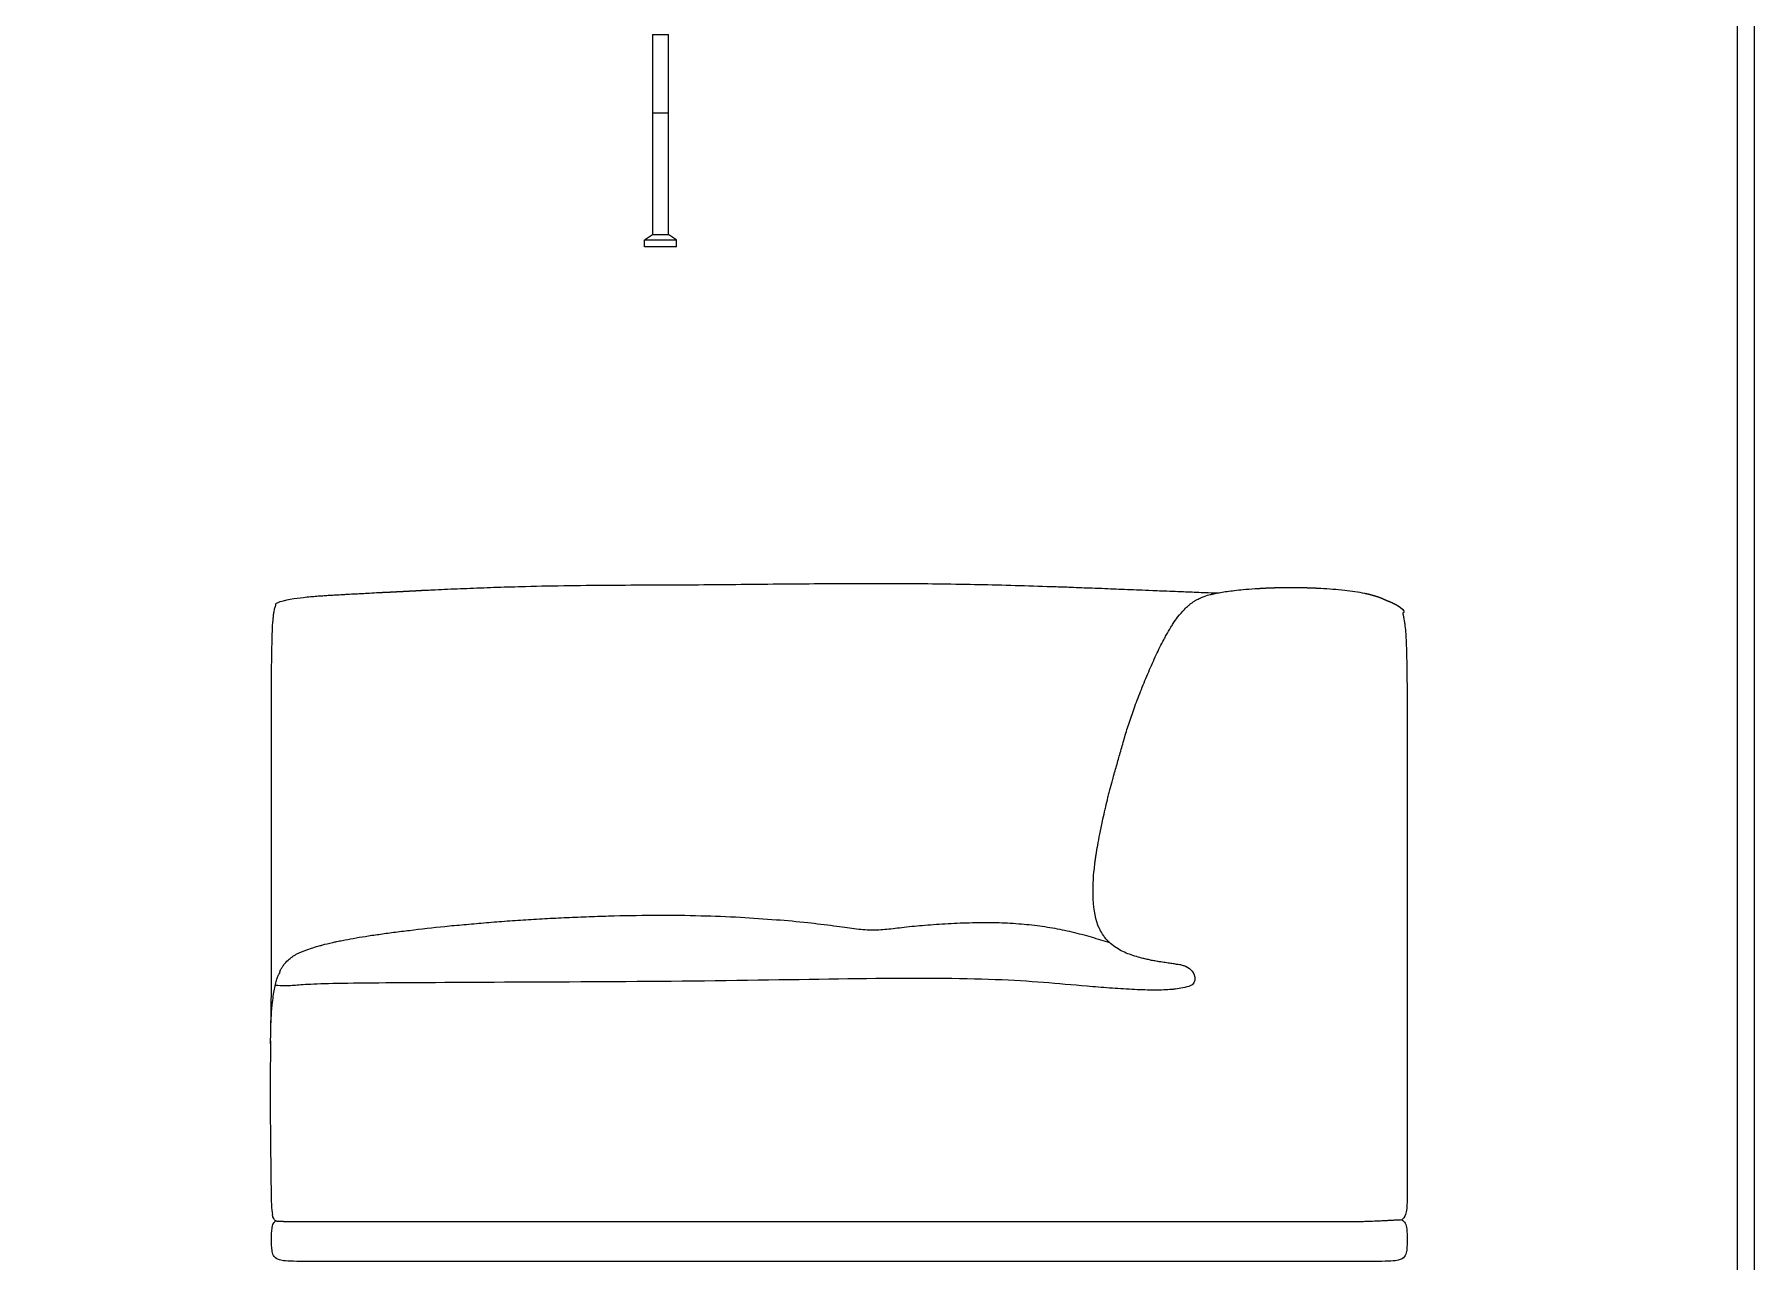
# Model space of a CAD drawing. Header units: millimetres. Extents: x 0 to 2575, y 0 to 3642.
# Drawn here: x 1288 to 2575, y 802 to 1720 of the extents above; entities that cross this region are included whole.
import ezdxf

# ---------------------------------------------------------------- set-up
doc = ezdxf.new("R2010")
doc.units = ezdxf.units.MM
doc.layers.add('4501 Delphi Corner module 120 x 85 cm - L', color=7, linetype='Continuous', true_color=0x000000)

msp = doc.modelspace()

# ---------------------------------------------------------------- linework, layer by layer
at = {"layer": '4501 Delphi Corner module 120 x 85 cm - L'}
for points in [[(0, 0), (2575.1, 0), (2575.1, 3641.9), (0, 3641.9)], [(12.8, 12.8), (2562.3, 12.8), (2562.3, 3629.1), (12.8, 3629.1)]]:
    msp.add_lwpolyline(points, close=True, dxfattribs=at)
at = {"layer": '4501 Delphi Corner module 120 x 85 cm - L', "color": 178, "lineweight": -3, "true_color": 0x000000}
for points, degree in [([(1750.2, 1719.9), (1754.2, 1719.9), (1758.2, 1719.9), (1762.2, 1719.9)], 3), ([(1750.2, 1719.9), (1750.2, 1693), (1750.2, 1666.1)], 2), ([(1762.2, 1666.1), (1762.2, 1693), (1762.2, 1719.9)], 2), ([(1762.2, 1661.1), (1756.2, 1661.1), (1750.2, 1661.1)], 2), ([(1750.2, 1656.1), (1750.2, 1613.1), (1750.2, 1570.1)], 2), ([(1762.2, 1570.1), (1762.2, 1613.1), (1762.2, 1656.1)], 2), ([(1744.2, 1566.1), (1747.2, 1568.1), (1750.2, 1570.1)], 2), ([(1744.2, 1561.1), (1744.2, 1563.6), (1744.2, 1566.1)], 2), ([(1744.2, 1566.1), (1756.2, 1566.1), (1768.2, 1566.1)], 2), ([(1768.2, 1561.1), (1756.2, 1561.1), (1744.2, 1561.1)], 2), ([(1750.2, 1570.1), (1756.2, 1570.1), (1762.2, 1570.1)], 2), ([(1768.2, 1566.1), (1765.2, 1568.1), (1762.2, 1570.1)], 2), ([(1768.2, 1561.1), (1768.2, 1563.6), (1768.2, 1566.1)], 2), ([(1545.2, 1302.3), (1548.8, 1302.5), (1552.4, 1302.6)], 2), ([(1552.4, 1302.6), (1555.3, 1302.8), (1558.1, 1302.9)], 2), ([(1558.1, 1302.9), (1559.1, 1303), (1560.1, 1303)], 2), ([(1560.1, 1303), (1563.9, 1303.2), (1567.7, 1303.4)], 2), ([(1567.7, 1303.4), (1567.9, 1303.4), (1568.1, 1303.5)], 2), ([(1568.1, 1303.5), (1571.6, 1303.6), (1575.1, 1303.8)], 2), ([(1575.1, 1303.8), (1575.8, 1303.8), (1576.6, 1303.9)], 2), ([(1576.6, 1303.9), (1578.4, 1304), (1580.2, 1304.1)], 2), ([(2124.6, 1303.9), (2126.8, 1303.8), (2129, 1303.7), (2131.2, 1303.6)], 3), ([(2201.2, 1305.2), (2202.3, 1305.3), (2203.4, 1305.4)], 2), ([(2203.4, 1305.4), (2204.5, 1305.4), (2205.6, 1305.5)], 2), ([(2205.6, 1305.5), (2206.7, 1305.6), (2207.8, 1305.6)], 2), ([(2207.8, 1305.6), (2208.9, 1305.7), (2210, 1305.7)], 2), ([(2210, 1305.7), (2211.1, 1305.8), (2212.2, 1305.8)], 2), ([(2212.2, 1305.8), (2213.3, 1305.9), (2214.4, 1305.9)], 2), ([(2214.4, 1305.9), (2215.5, 1305.9), (2216.6, 1306)], 2), ([(2216.6, 1306), (2217.7, 1306), (2218.8, 1306)], 2), ([(2218.8, 1306), (2219.9, 1306), (2221, 1306.1)], 2), ([(2221, 1306.1), (2222, 1306.1), (2223.1, 1306.1)], 2), ([(2223.1, 1306.1), (2224.2, 1306.1), (2225.2, 1306.1)], 2), ([(2225.2, 1306.1), (2226.3, 1306.1), (2227.3, 1306.1)], 2), ([(2227.3, 1306.1), (2228.4, 1306.1), (2229.4, 1306.1)], 2), ([(2229.4, 1306.1), (2230.4, 1306.1), (2231.5, 1306.1)], 2), ([(2231.5, 1306.1), (2232.5, 1306.1), (2233.5, 1306.1)], 2), ([(2233.5, 1306.1), (2234.5, 1306.1), (2235.5, 1306)], 2), ([(2235.5, 1306), (2236.5, 1306), (2237.5, 1306)], 2), ([(2237.5, 1306), (2238.5, 1306), (2239.5, 1306)], 2), ([(2239.5, 1306), (2240.4, 1305.9), (2241.4, 1305.9)], 2), ([(2241.4, 1305.9), (2242.3, 1305.9), (2243.3, 1305.8)], 2), ([(2243.3, 1305.8), (2244.2, 1305.8), (2245.1, 1305.8)], 2), ([(2245.1, 1305.8), (2246, 1305.7), (2246.9, 1305.7)], 2), ([(2246.9, 1305.7), (2247.8, 1305.6), (2248.7, 1305.6)], 2), ([(2248.7, 1305.6), (2249.6, 1305.6), (2250.4, 1305.5)], 2), ([(2250.4, 1305.5), (2256.4, 1305.2), (2262.2, 1304.7), (2268.3, 1304)], 3), ([(2283.2, 1301.8), (2283.8, 1301.7), (2284.5, 1301.5)], 2), ([(2284.5, 1301.5), (2285.1, 1301.4), (2285.7, 1301.3)], 2), ([(2285.7, 1301.3), (2286.3, 1301.1), (2286.9, 1301)], 2), ([(2286.9, 1301), (2287.5, 1300.8), (2288.1, 1300.6)], 2), ([(2288.1, 1300.6), (2288.7, 1300.5), (2289.3, 1300.3)], 2), ([(1467, 1288.3), (1467.1, 1288.9), (1467.2, 1289.8), (1467.3, 1290.2)], 3), ([(1467.3, 1290.2), (1468, 1292.2), (1468.3, 1292.6), (1468.3, 1292.8)], 3), ([(1468.3, 1292.9), (1468.3, 1293.1), (1468, 1293.3), (1468.1, 1293.5)], 3), ([(1468.1, 1293.5), (1468.1, 1293.6), (1468.2, 1293.8), (1468.3, 1293.9)], 3), ([(1468.3, 1293.9), (1468.5, 1294.1), (1468.9, 1294.3), (1469.6, 1294.7)], 3), ([(1468.3, 1292.8), (1468.3, 1292.9), (1468.3, 1292.9), (1468.3, 1292.9)], 3), ([(1469.6, 1294.7), (1474.5, 1296.9), (1483.4, 1298.1), (1488.9, 1298.7)], 3), ([(1488.9, 1298.7), (1490.6, 1298.9), (1492.5, 1299.1), (1494.5, 1299.3)], 3), ([(2289.3, 1300.3), (2289.9, 1300.1), (2290.5, 1300)], 2), ([(2290.5, 1300), (2291.1, 1299.8), (2291.7, 1299.6)], 2), ([(2291.7, 1299.6), (2292.4, 1299.4), (2293, 1299.2)], 2), ([(2293, 1299.2), (2293.6, 1299), (2294.2, 1298.8)], 2), ([(2294.2, 1298.8), (2294.8, 1298.5), (2295.4, 1298.3)], 2), ([(2295.4, 1298.3), (2296, 1298.1), (2296.6, 1297.8)], 2), ([(2296.6, 1297.8), (2297.1, 1297.6), (2297.7, 1297.3)], 2), ([(2297.7, 1297.3), (2298.3, 1297), (2298.9, 1296.8)], 2), ([(2298.9, 1296.8), (2299.5, 1296.5), (2300.1, 1296.2)], 2), ([(2300.1, 1296.2), (2300.1, 1296.2), (2300.2, 1296.2)], 2), ([(2300.2, 1296.2), (2300.3, 1296.1), (2300.5, 1296.1)], 2), ([(2300.5, 1296.1), (2300.7, 1296), (2301, 1295.9)], 2), ([(2301, 1295.9), (2301.2, 1295.8), (2301.5, 1295.7)], 2), ([(2301.5, 1295.7), (2302, 1295.5), (2302.5, 1295.3)], 2), ([(2302.5, 1295.3), (2303, 1295.1), (2303.5, 1294.9)], 2), ([(2303.5, 1294.9), (2304, 1294.7), (2304.5, 1294.4)], 2), ([(2304.5, 1294.4), (2305, 1294.2), (2305.5, 1293.9)], 2), ([(2305.5, 1293.9), (2305.9, 1293.7), (2306.4, 1293.4)], 2), ([(2306.4, 1293.4), (2306.8, 1293.2), (2307.3, 1292.9)], 2), ([(2307.3, 1292.9), (2307.7, 1292.6), (2308.1, 1292.4)], 2), ([(2308.1, 1292.4), (2308.3, 1292.3), (2308.5, 1292.1)], 2), ([(2308.5, 1292.1), (2308.7, 1292), (2308.9, 1291.8)], 2), ([(2308.9, 1291.8), (2309.3, 1291.6), (2309.7, 1291.3)], 2), ([(2309.7, 1291.3), (2310, 1291.1), (2310.3, 1290.8)], 2), ([(2310.3, 1290.8), (2310.6, 1290.6), (2310.9, 1290.3)], 2), ([(2310.9, 1290.3), (2311.1, 1290.1), (2311.4, 1289.9)], 2), ([(2311.4, 1289.9), (2311.6, 1289.7), (2311.8, 1289.5)], 2), ([(1465, 1211.1), (1465, 1216), (1465, 1224.6), (1465.1, 1229.5)], 3), ([(1465, 1165.7), (1465, 1180.1), (1465, 1193.8), (1465, 1211.1)], 3), ([(2315, 1201.8), (2315, 1189), (2315, 1178.1), (2315, 1167.7)], 3), ([(1465, 1121.1), (1465, 1136.3), (1465, 1151.4), (1465, 1165.7)], 3), ([(2315, 1167.7), (2315, 1162.5), (2315, 1157.4), (2315, 1152.3)], 3), ([(2315, 1152.3), (2315, 1137), (2315, 1121.2), (2315, 1105.6)], 3), ([(1465, 1100.3), (1465, 1105.9), (1465, 1115.6), (1465, 1121.1)], 3), ([(1465, 1064.9), (1465, 1075.8), (1465, 1087.8), (1465, 1100.3)], 3), ([(2084.5, 1051.2), (2079.2, 1062.8), (2079.3, 1082.4), (2080.9, 1095.7)], 3), ([(2315, 1105.6), (2315, 1090.1), (2315, 1074.9), (2315, 1061.4)], 3), ([(1465, 1031.6), (1465, 1040.4), (1465, 1056), (1465, 1064.9)], 3), ([(2315, 1061.4), (2315, 1048), (2315, 1036.3), (2315, 1028)], 3), ([(1885.9, 1053), (1885.9, 1053), (1885.9, 1053), (1885.9, 1053)], 3), ([(1885.9, 1053), (1888.8, 1052.6), (1894.2, 1051.8), (1901.3, 1050.9), (1907.8, 1050.1), (1911.8, 1049.9), (1913.8, 1049.8)], 3), ([(1913.8, 1049.8), (1915.8, 1049.8), (1919.7, 1049.9), (1925.6, 1050.4), (1931.7, 1051.1), (1936.2, 1051.6), (1938.5, 1051.9)], 3), ([(1938.5, 1051.9), (1938.5, 1051.9), (1938.5, 1051.9), (1938.5, 1051.9)], 3), ([(1938.5, 1051.9), (1938.5, 1051.9), (1938.5, 1051.9), (1938.5, 1051.9)], 3), ([(1465, 1013.5), (1465, 1017.8), (1465, 1023.2), (1465, 1031.6)], 3), ([(1489.4, 1034.3), (1489.9, 1034.4), (1490.4, 1034.6), (1490.8, 1034.8)], 3), ([(1490.8, 1034.8), (1491.3, 1034.9), (1491.7, 1035.1), (1492.2, 1035.2)], 3), ([(1471.4, 1017.8), (1471.3, 1017.9), (1471.3, 1018.1)], 2), ([(2315, 1028), (2315, 996.2), (2315, 940.4), (2315, 908.6)], 3), ([(1464.9, 1001.6), (1465, 1005.8), (1465, 1009.1), (1465, 1013.4)], 3), ([(1465, 1013.4), (1465, 1013.4), (1465, 1013.5), (1465, 1013.5)], 3), ([(1490.4, 1008.9), (1485.5, 1008.6), (1479.3, 1007.9), (1473.3, 1007.8), (1467.8, 1008.3)], 3), ([(1545.3, 1010.1), (1531.3, 1010), (1508.7, 1009.7), (1495.3, 1009.2), (1490.4, 1008.9)], 3), ([(1655.3, 1010.7), (1612.3, 1010.5), (1573.3, 1010.3), (1545.3, 1010.1)], 3), ([(1789, 1011.6), (1745.2, 1011.1), (1698.3, 1010.9), (1655.3, 1010.7)], 3), ([(1910.4, 1013.3), (1873.6, 1012.9), (1832.9, 1012.1), (1789, 1011.6)], 3), ([(2006.7, 1012.6), (1980.2, 1013.7), (1947.3, 1013.7), (1910.4, 1013.3)], 3), ([(2075.5, 1007.7), (2064.4, 1008.6), (2043.3, 1010.6), (2020, 1012.1), (2006.7, 1012.6)], 3), ([(1464.7, 985.9), (1464.8, 992.1), (1464.9, 997.3), (1464.9, 1001.6)], 3), ([(1464.9, 1001.6), (1464.9, 1001.6), (1464.9, 1001.6), (1464.9, 1001.6)], 3), ([(1465.1, 989.5), (1465.2, 990.6), (1465.3, 991.6)], 2), ([(1465.3, 991.6), (1465.4, 992.7), (1465.5, 993.7)], 2), ([(1465.5, 993.7), (1465.5, 993.7), (1465.5, 993.7), (1465.5, 993.7)], 3), ([(1464.3, 964.6), (1464.4, 972.6), (1464.6, 979.8), (1464.7, 985.9)], 3), ([(1464.6, 979.8), (1464.6, 980.3), (1464.7, 980.7)], 2), ([(1464.6, 978.5), (1464.6, 979.1), (1464.6, 979.8)], 2), ([(1464.7, 983), (1464.8, 984.1), (1464.9, 985.2)], 2), ([(1464.7, 980.7), (1464.7, 981.8), (1464.7, 983)], 2), ([(1464.9, 985.2), (1464.9, 986.2), (1465, 987.3)], 2), ([(1465, 988.1), (1465.1, 988.8), (1465.1, 989.5)], 2), ([(1465, 987.3), (1465, 987.7), (1465, 988.1)], 2), ([(1464.3, 966.5), (1464.2, 957.4), (1464.1, 947.9), (1464.1, 938.2)], 3), ([(1464.3, 966.5), (1464.3, 966.5), (1464.3, 966.5), (1464.3, 966.5)], 3), ([(1464.4, 973.1), (1464.5, 973.5), (1464.5, 973.9)], 2), ([(1464.4, 972.1), (1464.4, 972.6), (1464.4, 973.1)], 2), ([(1464.4, 971.5), (1464.4, 971.8), (1464.4, 972.1)], 2), ([(1464.5, 976.3), (1464.6, 977.4), (1464.6, 978.5)], 2), ([(1464.5, 976.2), (1464.5, 976.2), (1464.5, 976.3)], 2), ([(1464.5, 974.3), (1464.5, 975.3), (1464.5, 976.2)], 2), ([(1464.5, 973.9), (1464.5, 974.1), (1464.5, 974.3)], 2), ([(1464.1, 938.2), (1464, 928.5), (1464, 918.5), (1464.1, 908.6)], 3), ([(1464.1, 908.6), (1464.2, 894.2), (1464.5, 869), (1464.7, 854.6)], 3), ([(2315, 908.6), (2315, 898.6), (2315, 888.7), (2315, 879.5)], 3), ([(2315, 879.5), (2315, 870.4), (2315, 862), (2315, 854.6)], 3), ([(1464.7, 854.6), (1464.8, 847.2), (1464.9, 840.7), (1465.7, 836.8)], 3), ([(2315, 854.6), (2315, 849.7), (2315, 845.1), (2314.7, 841.5)], 3), ([(2314.7, 841.5), (2314.5, 839.7), (2314.2, 838.1), (2313.8, 836.8)], 3), ([(1465, 818.3), (1465, 819.6), (1465, 822.2), (1465.2, 824.8), (1465.4, 826.2)], 3), ([(1468.1, 832.2), (1466.9, 833.1), (1466.2, 834.5), (1465.7, 836.8)], 3), ([(1465.7, 836.8), (1465.7, 836.8), (1465.7, 836.8), (1465.7, 836.8)], 3), ([(1468.3, 832), (1468.2, 832.1), (1468.1, 832.1), (1468.1, 832.2)], 3), ([(1680.3, 831.4), (1671.9, 831.4), (1663.6, 831.4), (1655.3, 831.4)], 3), ([(1789, 831.4), (1753.5, 831.4), (1716, 831.4), (1680.3, 831.4)], 3), ([(1890, 831.4), (1839.5, 831.4), (1789, 831.4)], 2), ([(1911.4, 831.4), (1900.7, 831.4), (1890, 831.4)], 2), ([(2015.8, 831.4), (1983.9, 831.4), (1949.1, 831.4), (1911.4, 831.4)], 3), ([(2099.8, 831.5), (2071.8, 831.4), (2043.8, 831.4), (2015.8, 831.4)], 3), ([(2102.3, 831.5), (2101.5, 831.5), (2100.7, 831.5), (2099.8, 831.5)], 3), ([(2168.8, 831.4), (2146.7, 831.5), (2124.5, 831.5), (2102.3, 831.5)], 3), ([(2263.3, 831.3), (2258.7, 831.3), (2254.1, 831.3), (2249.5, 831.3)], 3), ([(2306.9, 832.7), (2306.8, 832.7), (2306.7, 832.7), (2306.5, 832.6)], 3), ([(2311, 832.9), (2310.5, 832.5), (2309.6, 832.7), (2308.9, 832.7)], 3), ([(2313.8, 836.8), (2313.2, 835), (2312.3, 833.8), (2311, 832.9)], 3), ([(2314.7, 826.2), (2315, 823.5), (2315, 820.9), (2315, 818.3)], 3), ([(2315, 818.3), (2315, 815.7), (2315, 813.1), (2314.7, 810.3)], 3), ([(1516, 801.7), (1515.9, 801.7), (1515.9, 801.7), (1515.8, 801.7)], 3), ([(1679.8, 801.7), (1646.4, 801.7), (1581.8, 801.7), (1533.3, 801.7), (1516, 801.7)], 3), ([(1890, 801.7), (1818.4, 801.7), (1746.8, 801.7), (1679.8, 801.7)], 3), ([(2100.2, 801.7), (2033.3, 801.7), (1961.7, 801.7), (1890, 801.7)], 3), ([(2264.1, 801.7), (2246.7, 801.7), (2198.3, 801.7), (2133.7, 801.7), (2100.2, 801.7)], 3), ([(2264.3, 801.7), (2264.2, 801.7), (2264.1, 801.7), (2264.1, 801.7)], 3)]:
    msp.add_open_spline(points, degree=degree, dxfattribs=at)
for points in [[(1750.2, 1666.1), (1750.2, 1661.1), (1750.2, 1661.1)], [(1750.2, 1661.1), (1750.2, 1661.1), (1750.2, 1656.1)], [(1762.2, 1661.1), (1762.2, 1661.1), (1762.2, 1666.1)], [(1762.2, 1656.1), (1762.2, 1661.1), (1762.2, 1661.1)]]:
    msp.add_rational_spline(points, [1, 0.707106781187, 1], degree=2, dxfattribs=at)
for points, knots in [([(1494.5, 1299.3), (1494.7, 1299.3), (1494.9, 1299.3), (1495, 1299.3), (1496.2, 1299.4), (1497.4, 1299.5), (1498.5, 1299.6), (1498.7, 1299.6), (1498.9, 1299.6), (1499, 1299.7), (1500.1, 1299.7), (1501.2, 1299.8), (1502.3, 1299.9), (1503, 1299.9), (1503.7, 1300), (1504.4, 1300), (1505, 1300.1), (1505.7, 1300.1), (1506.4, 1300.2), (1507.8, 1300.3), (1509.2, 1300.3), (1510.7, 1300.4), (1510.7, 1300.4), (1510.7, 1300.4), (1510.8, 1300.4), (1512.4, 1300.5), (1514, 1300.6), (1515.6, 1300.7), (1516.4, 1300.8), (1517.2, 1300.8), (1518, 1300.8), (1518.9, 1300.9), (1519.8, 1300.9), (1520.7, 1301), (1522.5, 1301.1), (1524.4, 1301.2), (1526.2, 1301.3), (1526.3, 1301.3), (1526.4, 1301.3), (1526.5, 1301.3), (1528.4, 1301.4), (1530.2, 1301.5), (1532.1, 1301.6), (1533.5, 1301.7), (1534.9, 1301.7), (1536.3, 1301.8), (1537, 1301.8), (1537.7, 1301.9), (1538.4, 1301.9), (1540.7, 1302), (1542.9, 1302.2), (1545.2, 1302.3)], [111.558312, 111.558312, 111.558312, 111.558312, 112.558312, 112.558312, 112.558312, 113.558312, 113.558312, 113.558312, 114.558312, 114.558312, 114.558312, 115.558312, 115.558312, 115.558312, 116.558312, 116.558312, 116.558312, 117.558312, 117.558312, 117.558312, 118.558312, 118.558312, 118.558312, 119.558312, 119.558312, 119.558312, 120.558312, 120.558312, 120.558312, 121.558312, 121.558312, 121.558312, 122.558312, 122.558312, 122.558312, 123.558312, 123.558312, 123.558312, 124.558312, 124.558312, 124.558312, 125.558312, 125.558312, 125.558312, 126.558312, 126.558312, 126.558312, 127.558312, 127.558312, 127.558312, 128.558312, 128.558312, 128.558312, 128.558312]), ([(1580.2, 1304.1), (1581.7, 1304.1), (1583.6, 1304.2), (1588.3, 1304.4), (1591.5, 1304.6), (1597.6, 1304.9), (1600.8, 1305), (1607.2, 1305.3), (1610.5, 1305.4), (1620.4, 1305.8), (1627.3, 1306.1), (1640.9, 1306.5), (1648.1, 1306.7), (1655.1, 1306.9)], [136.558312, 136.558312, 136.558312, 136.558312, 142.986745, 142.986745, 153.037382, 153.037382, 163.015232, 163.015232, 173.07378, 173.07378, 193.465435, 193.465435, 214.68314, 214.68314, 214.68314, 214.68314]), ([(1655.1, 1306.9), (1666.1, 1307.2), (1676.9, 1307.4), (1699.1, 1307.7), (1710.4, 1307.8), (1743.5, 1308), (1766.7, 1308.1), (1788.7, 1308.2)], [214.68314, 214.68314, 214.68314, 214.68314, 248.292263, 248.292263, 282.231334, 282.231334, 348.798368, 348.798368, 348.798368, 348.798368]), ([(1788.7, 1308.2), (1809.7, 1308.4), (1831.4, 1308.6), (1872.3, 1309), (1892.4, 1309.1), (1912.4, 1309.1)], [348.798368, 348.798368, 348.798368, 348.798368, 412.183515, 412.183515, 472.496619, 472.496619, 472.496619, 472.496619]), ([(1912.4, 1309.1), (1923.1, 1309.1), (1932.8, 1309.1), (1951.9, 1309), (1961.3, 1308.9), (1980.1, 1308.6), (1989.4, 1308.4), (2006.7, 1308.1), (2016.2, 1307.8), (2025.1, 1307.6)], [472.496619, 472.496619, 472.496619, 472.496619, 493.548976, 493.548976, 519.283324, 519.283324, 550.807735, 550.807735, 585.287342, 585.287342, 585.287342, 585.287342]), ([(2025.1, 1307.6), (2034.2, 1307.3), (2043.2, 1307), (2056, 1306.6), (2059.6, 1306.5), (2068.6, 1306.1), (2073.9, 1305.9), (2082.4, 1305.6), (2085.6, 1305.5), (2094.4, 1305.1), (2100, 1304.9), (2109, 1304.5), (2111.8, 1304.4), (2117.3, 1304.2), (2120.7, 1304.1), (2124.6, 1303.9)], [585.287342, 585.287342, 585.287342, 585.287342, 611.757976, 611.757976, 622.363936, 622.363936, 638.009748, 638.009748, 647.378856, 647.378856, 664.090974, 664.090974, 673.830733, 673.830733, 685.501513, 685.501513, 685.501513, 685.501513]), ([(2131.2, 1303.6), (2136.6, 1303.4), (2142.1, 1303.2), (2151.7, 1302.8), (2156.2, 1302.6), (2164.6, 1302.3), (2167.8, 1302.2), (2171.4, 1302.1), (2172.3, 1302), (2173.2, 1302)], [692.16163, 692.16163, 692.16163, 692.16163, 709.693991, 709.693991, 723.154005, 723.154005, 733.544946, 733.544946, 736.679322, 736.679322, 736.679322, 736.679322]), ([(2153.2, 1294.1), (2153.8, 1294.5), (2154.4, 1294.9), (2155.7, 1295.7), (2156.3, 1296.2), (2158.1, 1297.2), (2159.2, 1297.7), (2162.1, 1299), (2164, 1299.7), (2166.3, 1300.4), (2166.9, 1300.6), (2167.8, 1300.8), (2168.1, 1300.9), (2168.8, 1301), (2169.1, 1301.1), (2170.1, 1301.4), (2170.7, 1301.5), (2172.7, 1301.9), (2174, 1302.1), (2175.4, 1302.4)], [429.685725, 429.685725, 429.685725, 429.685725, 434.06521, 434.06521, 439.984706, 439.984706, 450.689977, 450.689977, 472.2183, 472.2183, 480.438219, 480.438219, 484.637492, 484.637492, 488.896591, 488.896591, 497.450469, 497.450469, 514.323792, 514.323792, 514.323792, 514.323792]), ([(2175.4, 1302.4), (2178.5, 1302.9), (2182, 1303.4), (2187.8, 1304.1), (2190, 1304.3), (2194.9, 1304.8), (2197.8, 1305), (2201.2, 1305.2)], [514.323792, 514.323792, 514.323792, 514.323792, 553.232379, 553.232379, 573.023123, 573.023123, 593.838932, 593.838932, 593.838932, 593.838932]), ([(2268.3, 1304), (2270.9, 1303.7), (2273.4, 1303.4), (2278.5, 1302.7), (2280.9, 1302.3), (2283.2, 1301.8)], [636.181856, 636.181856, 636.181856, 636.181856, 643.868706, 643.868706, 651.493835, 651.493835, 651.493835, 651.493835]), ([(1465.4, 1263.3), (1465.4, 1265.9), (1465.5, 1268.6), (1465.7, 1274), (1465.8, 1276.9), (1466, 1279.6), (1466.1, 1280), (1466.1, 1280.3), (1466.1, 1280.6), (1466.1, 1280.9), (1466.2, 1281.2), (1466.2, 1281.6), (1466.2, 1281.8), (1466.2, 1282.1), (1466.2, 1282.4), (1466.3, 1282.7), (1466.3, 1283), (1466.3, 1283.3), (1466.4, 1283.5), (1466.4, 1283.8), (1466.4, 1284.1), (1466.4, 1284.3), (1466.5, 1284.5), (1466.5, 1284.8), (1466.5, 1285), (1466.5, 1285.3), (1466.6, 1285.5), (1466.6, 1285.7), (1466.6, 1285.9), (1466.6, 1286.1), (1466.7, 1286.3), (1466.7, 1286.5), (1466.7, 1286.7), (1466.8, 1286.9), (1466.8, 1287.1), (1466.8, 1287.3), (1466.8, 1287.5), (1466.9, 1287.7), (1466.9, 1287.9), (1466.9, 1288), (1467, 1288.2), (1467, 1288.3)], [75.875949, 75.875949, 75.875949, 75.875949, 84.093058, 84.093058, 92.869564, 92.869564, 92.869564, 93.869564, 93.869564, 93.869564, 94.869564, 94.869564, 94.869564, 95.869564, 95.869564, 95.869564, 96.869564, 96.869564, 96.869564, 97.869564, 97.869564, 97.869564, 98.869564, 98.869564, 98.869564, 99.869564, 99.869564, 99.869564, 100.869564, 100.869564, 100.869564, 101.869564, 101.869564, 101.869564, 102.869564, 102.869564, 102.869564, 103.869564, 103.869564, 103.869564, 104.869564, 104.869564, 104.869564, 104.869564]), ([(2132.9, 1267), (2133.5, 1268.1), (2134.1, 1269.3), (2135.8, 1272.4), (2137, 1274.4), (2138.8, 1277.3), (2139.3, 1278.2), (2141, 1280.7), (2142.1, 1282.4), (2145, 1286.1), (2146.6, 1288), (2149.4, 1290.8), (2150.4, 1291.8), (2152, 1293.1), (2152.6, 1293.6), (2153.2, 1294.1)], [390.483033, 390.483033, 390.483033, 390.483033, 394.272349, 394.272349, 401.188757, 401.188757, 404.39308, 404.39308, 410.376284, 410.376284, 419.253912, 419.253912, 425.351377, 425.351377, 429.685725, 429.685725, 429.685725, 429.685725]), ([(2311.8, 1289.5), (2312.2, 1289), (2312.4, 1288.7), (2312.6, 1288.2), (2312.6, 1287.9), (2312.5, 1287.7), (2312.5, 1287.6), (2312.4, 1287.5), (2312.4, 1287.5), (2312.3, 1287.4), (2312.3, 1287.3), (2312.2, 1287.2), (2312.2, 1287.2), (2312.1, 1287.1), (2312, 1287.1), (2311.9, 1287), (2311.9, 1287), (2311.9, 1286.9)], [681.878636, 681.878636, 681.878636, 681.878636, 683.958782, 683.958782, 686.682296, 686.682296, 687.692556, 687.692556, 688.626974, 688.626974, 689.371368, 689.371368, 689.779778, 689.779778, 689.994959, 689.994959, 690.249588, 690.249588, 690.249588, 690.249588]), ([(2311.9, 1286.9), (2311.9, 1286.9), (2311.9, 1286.9), (2311.8, 1286.8), (2311.8, 1286.8), (2311.8, 1286.7), (2311.8, 1286.7), (2311.8, 1286.5), (2311.8, 1286.4), (2311.8, 1286.2), (2311.9, 1286.1), (2312, 1285.7), (2312, 1285.3), (2312.2, 1284.7), (2312.3, 1284.4), (2312.4, 1283.8), (2312.4, 1283.5), (2312.5, 1283.3)], [690.249588, 690.249588, 690.249588, 690.249588, 691.3994, 691.3994, 692.703711, 692.703711, 694.088316, 694.088316, 694.470073, 694.470073, 695.083435, 695.083435, 695.772902, 695.772902, 697.07111, 697.07111, 697.853984, 697.853984, 697.853984, 697.853984]), ([(2312.5, 1283.3), (2312.6, 1282.7), (2312.7, 1282.1), (2312.9, 1281.1), (2312.9, 1280.7), (2313.1, 1279.4), (2313.3, 1278.4), (2313.6, 1275.5), (2313.8, 1273.4), (2314.2, 1267.5), (2314.4, 1263.3), (2314.5, 1259.3)], [697.853984, 697.853984, 697.853984, 697.853984, 699.815311, 699.815311, 700.997343, 700.997343, 703.922373, 703.922373, 709.966473, 709.966473, 722.004682, 722.004682, 722.004682, 722.004682]), ([(1465.1, 1229.5), (1465.1, 1232.6), (1465.1, 1235.5), (1465.1, 1238.4), (1465.1, 1242.8), (1465.1, 1247.2), (1465.2, 1252.8), (1465.2, 1253.9), (1465.2, 1256.2), (1465.2, 1257), (1465.3, 1259.8), (1465.3, 1261.6), (1465.4, 1263.3)], [41.159425, 41.159425, 41.159425, 41.159425, 50.21044, 50.21044, 50.21044, 63.10372, 63.10372, 66.35216, 66.35216, 68.819329, 68.819329, 75.875949, 75.875949, 75.875949, 75.875949]), ([(2111.2, 1217.1), (2112.8, 1221.3), (2114.4, 1225.6), (2117.9, 1234.2), (2119.7, 1238.7), (2123.4, 1247.2), (2125.3, 1251.5), (2129, 1259.4), (2130.9, 1263.4), (2132.9, 1267)], [335.956628, 335.956628, 335.956628, 335.956628, 349.713903, 349.713903, 363.960196, 363.960196, 377.833632, 377.833632, 390.483033, 390.483033, 390.483033, 390.483033]), ([(2314.5, 1259.3), (2314.6, 1255.2), (2314.7, 1250.9), (2314.8, 1242), (2314.9, 1237), (2315, 1227.1), (2315, 1221.9), (2315, 1211.7), (2315, 1206.9), (2315, 1201.8)], [722.004682, 722.004682, 722.004682, 722.004682, 734.5471, 734.5471, 749.315367, 749.315367, 765.098384, 765.098384, 780.921654, 780.921654, 780.921654, 780.921654]), ([(2097.9, 1173.9), (2098.8, 1177.3), (2099.7, 1180.2), (2101.6, 1187.2), (2102.6, 1190.7), (2104.7, 1197.9), (2105.9, 1201.6), (2108.4, 1209.2), (2109.8, 1213.1), (2111.2, 1217.1)], [289.25592, 289.25592, 289.25592, 289.25592, 300.558702, 300.558702, 311.746852, 311.746852, 323.389785, 323.389785, 335.956628, 335.956628, 335.956628, 335.956628]), ([(2086.9, 1131.1), (2087.5, 1133.4), (2088, 1135.8), (2088.8, 1139.5), (2089.1, 1140.7), (2090, 1144.3), (2090.5, 1146.7), (2091.4, 1150.3), (2091.7, 1151.5), (2092.7, 1155.2), (2093.3, 1157.5), (2094.3, 1161.1), (2094.6, 1162.3), (2096, 1167.3), (2097, 1170.7), (2097.9, 1173.9)], [225.948, 225.948, 225.948, 225.948, 235.150414, 235.150414, 240.001024, 240.001024, 249.869822, 249.869822, 254.865937, 254.865937, 265.276243, 265.276243, 270.945629, 270.945629, 289.25592, 289.25592, 289.25592, 289.25592]), ([(2080.9, 1095.7), (2081, 1096.7), (2081.1, 1097.8), (2081.4, 1100.3), (2081.6, 1101.4), (2081.9, 1103.7), (2082.1, 1104.9), (2082.6, 1108.3), (2083, 1110.6), (2084.4, 1118.5), (2085.5, 1124.4), (2086.9, 1131.1)], [164.1445, 164.1445, 164.1445, 164.1445, 172.190625, 172.190625, 179.107143, 179.107143, 185.810251, 185.810251, 198.432185, 198.432185, 225.948, 225.948, 225.948, 225.948]), ([(1545.3, 1046.5), (1548.9, 1047.1), (1552.6, 1047.6), (1560.2, 1048.6), (1564.3, 1049.1), (1568.3, 1049.5), (1576.9, 1050.6), (1586, 1051.6), (1594.7, 1052.5), (1599.5, 1053), (1604.2, 1053.4), (1609, 1053.8), (1614, 1054.3), (1619, 1054.7), (1623.9, 1055.1), (1629.1, 1055.6), (1634.2, 1056), (1639.4, 1056.4), (1644.7, 1056.7), (1650, 1057.1), (1655.3, 1057.4)], [271.957527, 271.957527, 271.957527, 271.957527, 283.238544, 283.238544, 295.398295, 295.398295, 295.398295, 322.089592, 322.089592, 322.089592, 336.486894, 336.486894, 336.486894, 351.484031, 351.484031, 351.484031, 367.00152, 367.00152, 367.00152, 382.958886, 382.958886, 382.958886, 382.958886]), ([(1655.3, 1057.4), (1660.7, 1057.8), (1666.2, 1058.1), (1671.6, 1058.4), (1677.1, 1058.7), (1682.6, 1059), (1688.1, 1059.2), (1693.7, 1059.5), (1699.2, 1059.7), (1704.8, 1059.9), (1710.4, 1060.1), (1715.9, 1060.2), (1721.5, 1060.4), (1732.5, 1060.7), (1743.6, 1060.8), (1754.6, 1060.8), (1765.1, 1060.9), (1775.8, 1060.8), (1786.3, 1060.5)], [382.958886, 382.958886, 382.958886, 382.958886, 399.27011, 399.27011, 399.27011, 415.828499, 415.828499, 415.828499, 432.521807, 432.521807, 432.521807, 449.237641, 449.237641, 449.237641, 482.288589, 482.288589, 482.288589, 514.087505, 514.087505, 514.087505, 514.087505]), ([(1786.3, 1060.5), (1796.2, 1060.2), (1806.1, 1059.9), (1816, 1059.3), (1825, 1058.8), (1834, 1058.2), (1842.9, 1057.5), (1850.7, 1056.9), (1858.6, 1056.2), (1866.4, 1055.3), (1872.9, 1054.6), (1879.5, 1053.9), (1885.9, 1053)], [514.087505, 514.087505, 514.087505, 514.087505, 543.796643, 543.796643, 543.796643, 570.765154, 570.765154, 570.765154, 594.379104, 594.379104, 594.379104, 614.01824, 614.01824, 614.01824, 614.01824]), ([(1492.2, 1035.2), (1492.6, 1035.4), (1493.3, 1035.6), (1494.2, 1035.9), (1494.7, 1036.1), (1495.3, 1036.3), (1496.4, 1036.6), (1496.8, 1036.7), (1497.7, 1037), (1498.2, 1037.2), (1499.3, 1037.5), (1499.9, 1037.7), (1500.7, 1037.9), (1500.7, 1037.9), (1501.6, 1038.2), (1502.5, 1038.4), (1505.4, 1039.2), (1507.8, 1039.8), (1510.9, 1040.5), (1511.8, 1040.7), (1512.8, 1040.9), (1515.2, 1041.4), (1516.6, 1041.7), (1520.7, 1042.5), (1523.4, 1043), (1529.2, 1044), (1532.2, 1044.6), (1538.5, 1045.5), (1541.9, 1046.1), (1545.3, 1046.5)], [141.230325, 141.230325, 141.230325, 141.230325, 171.318895, 171.318895, 171.318895, 186.403738, 186.403738, 194.058325, 194.058325, 201.783662, 201.783662, 208.976704, 208.976704, 209.670333, 209.670333, 217.820993, 217.820993, 232.342514, 232.342514, 232.342514, 236.650592, 236.650592, 242.325757, 242.325757, 251.818809, 251.818809, 261.569369, 261.569369, 271.957527, 271.957527, 271.957527, 271.957527]), ([(1938.5, 1051.9), (1943.6, 1052.5), (1948.9, 1053), (1954, 1053.4), (1959.7, 1053.9), (1965.6, 1054.3), (1971.4, 1054.6), (1977.4, 1055), (1983.5, 1055.2), (1989.6, 1055.3), (1995.5, 1055.5), (2001.6, 1055.5), (2007.5, 1055.4)], [0.000425, 0.000425, 0.000425, 0.000425, 15.524717, 15.524717, 15.524717, 32.948209, 32.948209, 32.948209, 51.172249, 51.172249, 51.172249, 69.109011, 69.109011, 69.109011, 69.109011]), ([(2007.5, 1055.4), (2013.1, 1055.2), (2018.7, 1055), (2024.3, 1054.5), (2029.6, 1054.1), (2034.8, 1053.6), (2040, 1052.9), (2042.6, 1052.5), (2045.1, 1052.1), (2047.6, 1051.7), (2050.1, 1051.3), (2052.5, 1050.8), (2055, 1050.3), (2057.5, 1049.8), (2059.9, 1049.3), (2062.3, 1048.8), (2064.7, 1048.2), (2067.2, 1047.6), (2069.6, 1047)], [69.109011, 69.109011, 69.109011, 69.109011, 85.926447, 85.926447, 85.926447, 101.752046, 101.752046, 101.752046, 109.4064, 109.4064, 109.4064, 116.949672, 116.949672, 116.949672, 124.426786, 124.426786, 124.426786, 131.88206, 131.88206, 131.88206, 131.88206]), ([(2069.6, 1047), (2072, 1046.4), (2074.4, 1045.7), (2076.8, 1045.1), (2079.1, 1044.4), (2081.5, 1043.7), (2083.9, 1043), (2086.2, 1042.3), (2088.5, 1041.5), (2090.8, 1040.8), (2091.3, 1040.6), (2091.8, 1040.5), (2092.3, 1040.3)], [131.88206, 131.88206, 131.88206, 131.88206, 139.34129, 139.34129, 139.34129, 146.757583, 146.757583, 146.757583, 154.064665, 154.064665, 154.064665, 155.58817, 155.58817, 155.58817, 155.58817]), ([(2096.3, 1037.1), (2094.7, 1038.2), (2093.3, 1039.4), (2091.6, 1041), (2091.1, 1041.4), (2090.3, 1042.4), (2089.9, 1042.8), (2088.6, 1044.3), (2088, 1045.2), (2086.9, 1046.8), (2086.5, 1047.5), (2085.7, 1048.8), (2085.4, 1049.4), (2085.1, 1050), (2085, 1050.1), (2084.7, 1050.7), (2084.6, 1051), (2084.5, 1051.2)], [116.987914, 116.987914, 116.987914, 116.987914, 123.000451, 123.000451, 125.334987, 125.334987, 128.024679, 128.024679, 134.255211, 134.255211, 140.932183, 140.932183, 149.691094, 149.691094, 152.588797, 152.588797, 163.1445, 163.1445, 163.1445, 163.1445]), ([(1472.4, 1021), (1472.6, 1021.3), (1472.7, 1021.6), (1473.1, 1022.1), (1473.3, 1022.5), (1473.8, 1023.1), (1474, 1023.5), (1475.1, 1024.9), (1476.2, 1026.1), (1478.4, 1028.1), (1479.5, 1029), (1481.2, 1030.2), (1481.8, 1030.6), (1483.1, 1031.4), (1483.8, 1031.8), (1485.3, 1032.5), (1486.1, 1032.9), (1487.8, 1033.6), (1488.6, 1034), (1489.4, 1034.3)], [109.798249, 109.798249, 109.798249, 109.798249, 111.9769, 111.9769, 114.32073, 114.32073, 116.745155, 116.745155, 124.081576, 124.081576, 128.911905, 128.911905, 131.347113, 131.347113, 133.825876, 133.825876, 136.398692, 136.398692, 139.30849, 139.30849, 139.30849, 139.30849]), ([(2116.3, 1028.8), (2114.6, 1029.2), (2112.8, 1029.7), (2109.4, 1030.8), (2107.7, 1031.4), (2104.3, 1032.7), (2102.6, 1033.5), (2099.4, 1035.1), (2097.8, 1036.1), (2096.3, 1037.1)], [95.047574, 95.047574, 95.047574, 95.047574, 100.492515, 100.492515, 105.976201, 105.976201, 111.451626, 111.451626, 116.987914, 116.987914, 116.987914, 116.987914]), ([(1469.3, 1013.8), (1469.5, 1014.6), (1469.8, 1015.4), (1470.3, 1016.4), (1470.5, 1016.7), (1470.8, 1017.2), (1470.9, 1017.4), (1471.2, 1017.6), (1471.3, 1017.7), (1471.4, 1017.8), (1471.4, 1017.8), (1471.4, 1017.8)], [43.4814, 43.4814, 43.4814, 43.4814, 46.32905, 46.32905, 47.508713, 47.508713, 48.247644, 48.247644, 48.667828, 48.667828, 48.689422, 48.689422, 48.689422, 48.689422]), ([(1471.3, 1018.1), (1471.3, 1018.2), (1471.3, 1018.2), (1471.3, 1018.3), (1471.3, 1018.3), (1471.3, 1018.3), (1471.3, 1018.3), (1471.3, 1018.3), (1471.3, 1018.4), (1471.3, 1018.4), (1471.3, 1018.4), (1471.3, 1018.4), (1471.3, 1018.4), (1471.3, 1018.5), (1471.3, 1018.5), (1471.3, 1018.5), (1471.3, 1018.5), (1471.4, 1018.7), (1471.4, 1018.8), (1471.4, 1018.8), (1471.4, 1018.9), (1471.5, 1019), (1471.5, 1019.2), (1471.5, 1019.3), (1471.7, 1019.5), (1471.7, 1019.7), (1472, 1020.2), (1472.2, 1020.6), (1472.4, 1021)], [49.689422, 49.689422, 49.689422, 49.689422, 77.769411, 77.769411, 91.385734, 91.385734, 97.374247, 97.374247, 100.368555, 100.368555, 102.826335, 102.826335, 103.411906, 103.411906, 103.708732, 103.708732, 103.877499, 103.877499, 104.071829, 104.071829, 104.071829, 104.585891, 104.585891, 105.326693, 105.326693, 106.743458, 106.743458, 109.798249, 109.798249, 109.798249, 109.798249]), ([(2135.1, 1025.2), (2133.6, 1025.4), (2132.2, 1025.6), (2129.9, 1026), (2129, 1026.1), (2127.5, 1026.4), (2126.8, 1026.5), (2125.1, 1026.8), (2124, 1027), (2122.4, 1027.4), (2121.9, 1027.5), (2120.2, 1027.8), (2119.1, 1028.1), (2117.4, 1028.5), (2116.8, 1028.6), (2116.3, 1028.8)], [75.492333, 75.492333, 75.492333, 75.492333, 79.846048, 79.846048, 82.568157, 82.568157, 84.581988, 84.581988, 87.945538, 87.945538, 89.69231, 89.69231, 93.250978, 93.250978, 95.047574, 95.047574, 95.047574, 95.047574]), ([(2148.2, 1022.9), (2147.8, 1023), (2147.4, 1023.1), (2146.5, 1023.3), (2146, 1023.5), (2144.9, 1023.7), (2144.2, 1023.8), (2143.2, 1024), (2142.8, 1024), (2141.5, 1024.3), (2140.3, 1024.4), (2137.8, 1024.8), (2136.5, 1025), (2135.1, 1025.2)], [55.305605, 55.305605, 55.305605, 55.305605, 57.637419, 57.637419, 60.529456, 60.529456, 64.291291, 64.291291, 66.120196, 66.120196, 71.087243, 71.087243, 75.492333, 75.492333, 75.492333, 75.492333]), ([(2149.6, 1022.4), (2149.4, 1022.5), (2149.2, 1022.5), (2148.8, 1022.7), (2148.5, 1022.8), (2148.2, 1022.9)], [52.531697, 52.531697, 52.531697, 52.531697, 53.151366, 53.151366, 55.305605, 55.305605, 55.305605, 55.305605]), ([(1465.5, 993.7), (1466.1, 998.9), (1466.6, 1002.2), (1467.5, 1007), (1467.9, 1008.6), (1468.5, 1011.4), (1468.9, 1012.7), (1469.3, 1013.8)], [20.361252, 20.361252, 20.361252, 20.361252, 32.991873, 32.991873, 39.037016, 39.037016, 43.4814, 43.4814, 43.4814, 43.4814]), ([(2137.4, 1005.2), (2135.5, 1005), (2131.3, 1004.8), (2124.4, 1004.8), (2116.9, 1004.9), (2106.3, 1005.4), (2092.3, 1006.3), (2081, 1007.2), (2075.5, 1007.7)], [31, 31, 31, 31, 31.125, 31.25, 31.375, 31.5, 31.75, 32, 32, 32, 32]), ([(2151.7, 1007.6), (2147.7, 1006.5), (2143, 1005.7), (2139.4, 1005.3), (2137.4, 1005.2)], [30, 30, 30, 30, 30.875, 31, 31, 31, 31]), ([(1464.4, 966.9), (1464.4, 966.9), (1464.3, 966.6), (1464.3, 966.3), (1464.3, 966.1)], [-1.998135, -1.998135, -1.998135, -1.998135, -1, 0, 0, 0, 0]), ([(1465.4, 826.2), (1465.6, 827.6), (1465.9, 829.8), (1467.4, 831.6), (1468.1, 832.2)], [141.435587, 141.435587, 141.435587, 141.435587, 142.435587, 142.983349, 142.983349, 142.983349, 142.983349]), ([(1469.7, 831.7), (1469.7, 831.7), (1469.7, 831.7), (1469.6, 831.7), (1469.4, 831.7), (1469.2, 831.7), (1469.1, 831.8), (1468.8, 831.8), (1468.7, 831.8), (1468.6, 831.9), (1468.6, 831.9), (1468.5, 831.9), (1468.5, 831.9), (1468.4, 831.9), (1468.4, 832), (1468.3, 832), (1468.3, 832), (1468.3, 832), (1468.3, 832), (1468.3, 832), (1468.3, 832)], [1315.287968, 1315.287968, 1315.287968, 1315.287968, 1316.112922, 1316.112922, 1316.112922, 1322.638985, 1322.638985, 1322.638985, 1336.687722, 1336.687722, 1336.687722, 1342.394597, 1342.394597, 1342.394597, 1354.8429, 1354.8429, 1367.291369, 1367.291369, 1367.291369, 1373.433217, 1373.433217, 1373.433217, 1373.433217]), ([(1472.4, 831.6), (1472, 831.6), (1471.6, 831.6), (1471.3, 831.6), (1471.3, 831.6), (1471.3, 831.6), (1471.3, 831.6), (1471.1, 831.7), (1471, 831.7), (1470.8, 831.7), (1470.7, 831.7), (1470.5, 831.7), (1470.4, 831.7), (1470.1, 831.7), (1469.9, 831.7), (1469.7, 831.7)], [1305.05465, 1305.05465, 1305.05465, 1305.05465, 1307.596521, 1307.596521, 1307.596521, 1307.791659, 1307.791659, 1307.791659, 1309.252002, 1309.252002, 1309.252002, 1311.308286, 1311.308286, 1311.308286, 1315.287968, 1315.287968, 1315.287968, 1315.287968]), ([(1472.9, 831.6), (1472.7, 831.6), (1472.6, 831.6), (1472.4, 831.6), (1472.4, 831.6), (1472.4, 831.6), (1472.4, 831.6)], [1303.965578, 1303.965578, 1303.965578, 1303.965578, 1304.890741, 1304.890741, 1304.890741, 1305.05465, 1305.05465, 1305.05465, 1305.05465]), ([(1479.4, 831.4), (1479.2, 831.4), (1478.9, 831.5), (1478.6, 831.5), (1478.6, 831.5), (1478.6, 831.5), (1478.6, 831.5), (1478, 831.5), (1477.5, 831.5), (1477, 831.5), (1476.7, 831.5), (1476.4, 831.5), (1476.1, 831.5), (1476, 831.5), (1475.8, 831.5), (1475.7, 831.5), (1475.7, 831.5), (1475.6, 831.5), (1475.6, 831.5), (1475.2, 831.5), (1474.8, 831.5), (1474.5, 831.5), (1474.4, 831.5), (1474.4, 831.5), (1474.3, 831.5), (1474.1, 831.6), (1473.9, 831.6), (1473.7, 831.6), (1473.6, 831.6), (1473.5, 831.6), (1473.4, 831.6), (1473.2, 831.6), (1473.1, 831.6), (1472.9, 831.6)], [1295.840992, 1295.840992, 1295.840992, 1295.840992, 1296.692796, 1296.692796, 1296.692796, 1296.733185, 1296.733185, 1296.733185, 1298.507355, 1298.507355, 1298.507355, 1299.512299, 1299.512299, 1299.512299, 1299.952216, 1299.952216, 1299.952216, 1300.098071, 1300.098071, 1300.098071, 1301.511832, 1301.511832, 1301.511832, 1301.732538, 1301.732538, 1301.732538, 1302.583616, 1302.583616, 1302.583616, 1303.14719, 1303.14719, 1303.14719, 1303.965578, 1303.965578, 1303.965578, 1303.965578]), ([(1489.8, 831.3), (1489.6, 831.3), (1489.3, 831.3), (1489.1, 831.3), (1487.2, 831.3), (1485.1, 831.4), (1483.2, 831.4), (1483, 831.4), (1482.9, 831.4), (1482.7, 831.4), (1481.6, 831.4), (1480.5, 831.4), (1479.4, 831.4)], [1285.288468, 1285.288468, 1285.288468, 1285.288468, 1285.990152, 1285.990152, 1285.990152, 1291.967703, 1291.967703, 1291.967703, 1292.487416, 1292.487416, 1292.487416, 1295.840992, 1295.840992, 1295.840992, 1295.840992]), ([(1516.7, 831.3), (1514.8, 831.3), (1512.9, 831.3), (1510.9, 831.3), (1506.1, 831.3), (1500.5, 831.3), (1495.6, 831.3), (1493.7, 831.3), (1491.7, 831.3), (1489.8, 831.3)], [1258.33582, 1258.33582, 1258.33582, 1258.33582, 1264.143482, 1264.143482, 1264.143482, 1279.45526, 1279.45526, 1279.45526, 1285.288468, 1285.288468, 1285.288468, 1285.288468]), ([(1545.3, 831.4), (1540.5, 831.4), (1535.8, 831.4), (1526.3, 831.3), (1521.5, 831.3), (1516.7, 831.3)], [1229.797231, 1229.797231, 1229.797231, 1229.797231, 1244.066521, 1244.066521, 1258.33582, 1258.33582, 1258.33582, 1258.33582]), ([(1655.3, 831.4), (1632.3, 831.4), (1609.4, 831.4), (1586.4, 831.4), (1572.7, 831.4), (1559, 831.4), (1545.3, 831.4)], [1119.775696, 1119.775696, 1119.775696, 1119.775696, 1188.671638, 1188.671638, 1188.671638, 1229.797231, 1229.797231, 1229.797231, 1229.797231]), ([(2214.9, 831.4), (2207.8, 831.4), (2200.8, 831.4), (2193.7, 831.4), (2185.4, 831.4), (2177.1, 831.4), (2168.8, 831.4)], [893.310049, 893.310049, 893.310049, 893.310049, 914.519328, 914.519328, 914.519328, 939.369361, 939.369361, 939.369361, 939.369361]), ([(2249.5, 831.3), (2243.8, 831.4), (2238, 831.4), (2226.4, 831.4), (2220.7, 831.4), (2214.9, 831.4)], [858.658453, 858.658453, 858.658453, 858.658453, 875.984241, 875.984241, 893.310049, 893.310049, 893.310049, 893.310049]), ([(2280.3, 831.5), (2277.9, 831.4), (2275.4, 831.4), (2270.6, 831.3), (2268.1, 831.3), (2265.7, 831.3), (2264.9, 831.3), (2264.1, 831.3), (2263.3, 831.3)], [827.93514, 827.93514, 827.93514, 827.93514, 835.222011, 835.222011, 842.536786, 842.536786, 842.536786, 844.855344, 844.855344, 844.855344, 844.855344]), ([(2299.1, 832.2), (2298.7, 832.2), (2298.2, 832.2), (2297.8, 832.1), (2297.6, 832.1), (2297.4, 832.1), (2297.3, 832.1), (2296.9, 832.1), (2296.5, 832.1), (2296.1, 832.1), (2295.4, 832), (2294.8, 832), (2294.2, 832), (2294.1, 832), (2294.1, 832), (2294.1, 832), (2294.1, 832), (2294, 832), (2294, 832), (2293.3, 831.9), (2292.5, 831.9), (2291.8, 831.9), (2290.1, 831.8), (2288.3, 831.7), (2286.5, 831.7), (2285.8, 831.6), (2285.1, 831.6), (2284.4, 831.6), (2283, 831.5), (2281.6, 831.5), (2280.3, 831.5)], [808.708124, 808.708124, 808.708124, 808.708124, 810.179368, 810.179368, 810.179368, 810.688036, 810.688036, 810.688036, 811.910814, 811.910814, 811.910814, 813.891415, 813.891415, 813.891415, 813.951271, 813.951271, 813.951271, 814.094236, 814.094236, 814.094236, 816.2726, 816.2726, 816.2726, 821.663397, 821.663397, 821.663397, 823.754908, 823.754908, 823.754908, 827.93514, 827.93514, 827.93514, 827.93514]), ([(2306.5, 832.6), (2306.3, 832.6), (2306.1, 832.6), (2305.8, 832.6), (2305.8, 832.6), (2305.7, 832.6), (2305.7, 832.6), (2305.6, 832.6), (2305.4, 832.6), (2305.3, 832.6), (2304.9, 832.5), (2304.5, 832.5), (2304, 832.5), (2304, 832.5), (2303.9, 832.5), (2303.8, 832.5), (2303.7, 832.5), (2303.6, 832.5), (2303.5, 832.4), (2303.2, 832.4), (2302.9, 832.4), (2302.5, 832.4), (2302.4, 832.4), (2302.3, 832.4), (2302.2, 832.4), (2301.9, 832.3), (2301.6, 832.3), (2301.3, 832.3), (2301.1, 832.3), (2300.8, 832.3), (2300.6, 832.3), (2300.2, 832.3), (2299.8, 832.2), (2299.4, 832.2), (2299.3, 832.2), (2299.2, 832.2), (2299.1, 832.2)], [799.011089, 799.011089, 799.011089, 799.011089, 800.423138, 800.423138, 800.423138, 800.570423, 800.570423, 800.570423, 801.283304, 801.283304, 801.283304, 803.06719, 803.06719, 803.06719, 803.358408, 803.358408, 803.358408, 803.793309, 803.793309, 803.793309, 804.951163, 804.951163, 804.951163, 805.318489, 805.318489, 805.318489, 806.38727, 806.38727, 806.38727, 807.130592, 807.130592, 807.130592, 808.480201, 808.480201, 808.480201, 808.708124, 808.708124, 808.708124, 808.708124]), ([(2308.9, 832.7), (2308.8, 832.7), (2308.6, 832.7), (2308.3, 832.7), (2308.1, 832.7), (2307.8, 832.7), (2307.5, 832.7), (2307.5, 832.7), (2307.4, 832.7), (2307.4, 832.7), (2307.2, 832.7), (2307.1, 832.7), (2306.9, 832.7)], [790.390264, 790.390264, 790.390264, 790.390264, 793.754797, 793.754797, 793.754797, 796.561415, 796.561415, 796.561415, 796.928803, 796.928803, 796.928803, 798.215014, 798.215014, 798.215014, 798.215014]), ([(2311, 832.9), (2312.2, 832.2), (2313.1, 831.3), (2313.6, 830.3), (2314.3, 829), (2314.5, 827.6), (2314.7, 826.2)], [1.098454, 1.098454, 1.098454, 1.098454, 5.07897, 5.07897, 5.07897, 9.368959, 9.368959, 9.368959, 9.368959]), ([(1465.4, 810.3), (1465.2, 811.7), (1465.1, 813), (1465.1, 814.4), (1465, 815.7), (1465, 817), (1465, 818.3)], [131.462902, 131.462902, 131.462902, 131.462902, 135.519484, 135.519484, 135.519484, 139.435587, 139.435587, 139.435587, 139.435587]), ([(1470.2, 803.2), (1468.3, 803.9), (1467.2, 805), (1466.5, 806.3), (1465.8, 807.5), (1465.6, 808.9), (1465.4, 810.3)], [122.093943, 122.093943, 122.093943, 122.093943, 127.172913, 127.172913, 127.172913, 131.462902, 131.462902, 131.462902, 131.462902]), ([(1515.7, 801.7), (1498.4, 801.7), (1488, 801.7), (1481.4, 801.9), (1474.9, 802.1), (1472.2, 802.4), (1470.2, 803.2)], [76.41593, 76.41593, 76.41593, 76.41593, 110.728562, 110.728562, 110.728562, 122.093943, 122.093943, 122.093943, 122.093943]), ([(1515.8, 801.7), (1515.8, 801.7), (1515.7, 801.7), (1515.7, 801.7), (1515.7, 801.7)], [74.999264, 74.999264, 74.999264, 74.999264, 75.41593, 76.41593, 76.41593, 76.41593, 76.41593]), ([(2264.4, 801.7), (2264.4, 801.7), (2264.4, 801.7), (2264.3, 801.7), (2264.3, 801.7)], [66.41593, 66.41593, 66.41593, 66.41593, 67.41593, 67.832597, 67.832597, 67.832597, 67.832597]), ([(2309.9, 803.2), (2307.9, 802.4), (2305.2, 802.1), (2298.7, 801.9), (2292.1, 801.7), (2281.7, 801.7), (2264.4, 801.7)], [20.737917, 20.737917, 20.737917, 20.737917, 32.103298, 32.103298, 32.103298, 66.41593, 66.41593, 66.41593, 66.41593]), ([(2314.7, 810.3), (2314.5, 808.9), (2314.3, 807.5), (2313.6, 806.3), (2312.9, 805), (2311.8, 803.9), (2309.9, 803.2)], [11.368959, 11.368959, 11.368959, 11.368959, 15.658948, 15.658948, 15.658948, 20.737917, 20.737917, 20.737917, 20.737917])]:
    msp.add_open_spline(points, degree=3, knots=knots, dxfattribs=at)
at = {"layer": '4501 Delphi Corner module 120 x 85 cm - L'}
msp.add_open_spline([(2149.6, 1022.4), (2157, 1019.3), (2159, 1009.5), (2151.7, 1007.6)], degree=3, dxfattribs=at)

doc.saveas('drawing.dxf')
